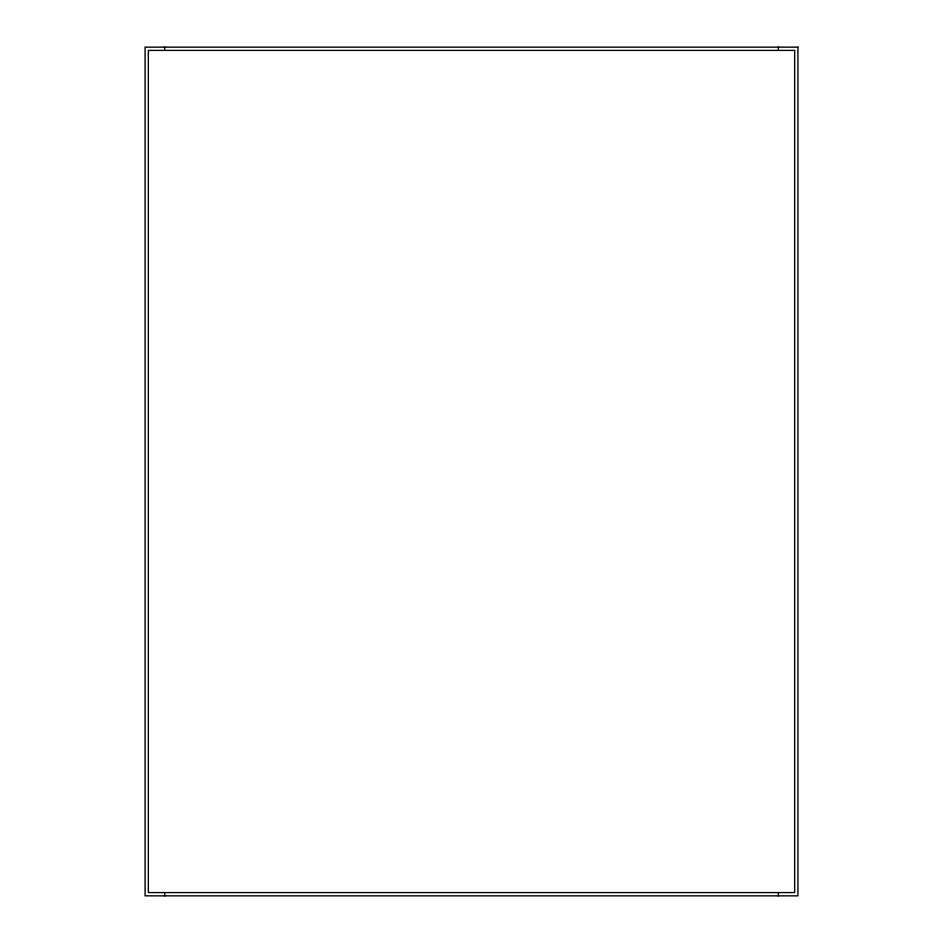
<?xml version="1.0" encoding="UTF-8"?>
<svg xmlns="http://www.w3.org/2000/svg" width="943" height="943" viewBox="0 0 943 943"><rect width="100%" height="100%" fill="white"/><g stroke="black" fill="none" stroke-linecap="round" stroke-linejoin="round"><path stroke-width="1.41" d="M778.34 47.15L778.34 50.097M778.34 892.903L778.34 895.85M164.66 47.15L164.66 50.097M164.66 892.903L164.66 895.85M797.919 47.15L145.081 47.15L145.081 895.85L797.919 895.85L797.919 47.15M794.654 50.415L148.346 50.415L148.346 892.585L794.654 892.585L794.654 50.415"/></g></svg>
